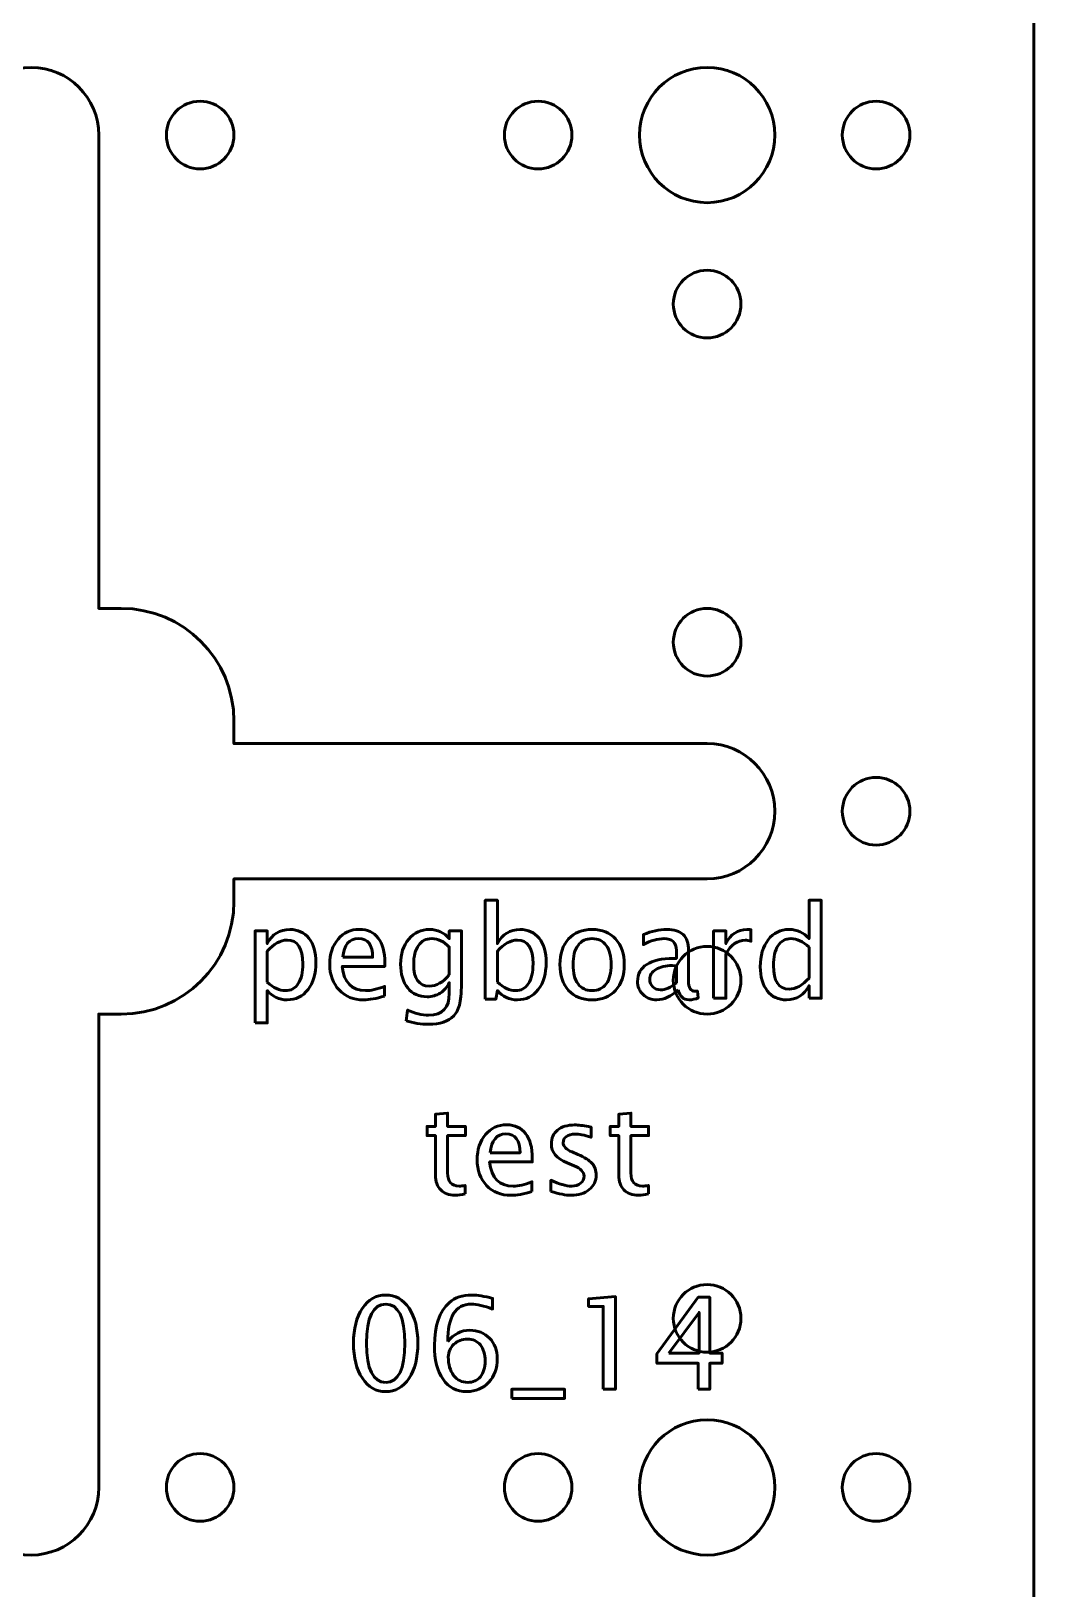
# Model space of a CAD drawing. Header units: centimetres. Extents: x -142 to 94, y -75 to 149.
# Drawn here: x -36 to -31.55, y 53.55 to 60.46 of the extents above; entities that cross this region are included whole.
import ezdxf

# ---------------------------------------------------------------- set-up
doc = ezdxf.new("R2010")
doc.units = ezdxf.units.CM
doc.header["$MEASUREMENT"] = 0
doc.layers.add('Layer 1', color=7, linetype='Continuous')

msp = doc.modelspace()

# ---------------------------------------------------------------- linework, layer by layer
at = {"layer": 'Layer 1', "lineweight": 53}
for centre, major_axis in [((-32.99999, 59.99999), (0, 0.30001)), ((-35.25, 60), (0, 0.15)), ((-33.75, 60), (0, 0.15)), ((-32.25, 60), (0, 0.15)), ((-33, 59.25), (0, 0.15)), ((-33, 57.75), (0, 0.15)), ((-32.25, 57), (0, 0.15)), ((-33, 56.25), (0, 0.15)), ((-33, 54.75), (0, 0.15)), ((-32.99999, 53.99999), (0, 0.30001)), ((-35.25, 54), (0, 0.15)), ((-33.75, 54), (0, 0.15)), ((-32.25, 54), (0, 0.15))]:
    msp.add_ellipse(centre, major_axis=major_axis, ratio=1, dxfattribs=at)
for points, knots in [([(-40.45, 47.05), (-40.45, 47.05), (-40.45, 66.95), (-40.45, 66.95), (-40.45, 66.95), (-40.45, 67.22614), (-40.22614, 67.45), (-39.95, 67.45), (-39.95, 67.45), (-39.95, 67.45), (-32.05, 67.45), (-32.05, 67.45), (-32.05, 67.45), (-31.77386, 67.45), (-31.55, 67.22614), (-31.55, 66.95), (-31.55, 66.95), (-31.55, 66.95), (-31.55, 47.05), (-31.55, 47.05), (-31.55, 47.05), (-31.55, 46.77386), (-31.77386, 46.55), (-32.05, 46.55), (-32.05, 46.55), (-32.05, 46.55), (-39.95, 46.55), (-39.95, 46.55), (-39.95, 46.55), (-40.22614, 46.55), (-40.45, 46.77386), (-40.45, 47.05)], [0, 0, 0, 0, 0.1111111, 0.1111111, 0.1111111, 0.1111111, 0.2222222, 0.2222222, 0.2222222, 0.2222222, 0.3333333, 0.3333333, 0.3333333, 0.3333333, 0.4444444, 0.4444444, 0.4444444, 0.4444444, 0.5555556, 0.5555556, 0.5555556, 0.5555556, 0.6666667, 0.6666667, 0.6666667, 0.6666667, 0.7777778, 0.7777778, 0.7777778, 0.7777778, 1, 1, 1, 1]), ([(-36.9, 56.6), (-36.9, 56.6), (-36.9, 56.7), (-36.9, 56.7), (-36.9, 56.7), (-36.9, 56.7), (-39, 56.7), (-39, 56.7), (-39, 56.7), (-39.16569, 56.7), (-39.3, 56.83431), (-39.3, 57), (-39.3, 57), (-39.3, 57.16569), (-39.16569, 57.3), (-39, 57.3), (-39, 57.3), (-39, 57.3), (-36.9, 57.3), (-36.9, 57.3), (-36.9, 57.3), (-36.9, 57.3), (-36.9, 57.4), (-36.9, 57.4), (-36.9, 57.4), (-36.9, 57.67614), (-36.67614, 57.9), (-36.4, 57.9), (-36.4, 57.9), (-36.4, 57.9), (-36.3, 57.9), (-36.3, 57.9), (-36.3, 57.9), (-36.3, 57.9), (-36.3, 60), (-36.3, 60), (-36.3, 60), (-36.3, 60.16569), (-36.16569, 60.3), (-36, 60.3), (-36, 60.3), (-35.83431, 60.3), (-35.7, 60.16569), (-35.7, 60), (-35.7, 60), (-35.7, 60), (-35.7, 57.9), (-35.7, 57.9), (-35.7, 57.9), (-35.7, 57.9), (-35.6, 57.9), (-35.6, 57.9), (-35.6, 57.9), (-35.32386, 57.9), (-35.1, 57.67614), (-35.1, 57.4), (-35.1, 57.4), (-35.1, 57.4), (-35.1, 57.3), (-35.1, 57.3), (-35.1, 57.3), (-35.1, 57.3), (-33, 57.3), (-33, 57.3), (-33, 57.3), (-32.83431, 57.3), (-32.7, 57.16569), (-32.7, 57), (-32.7, 57), (-32.7, 56.83431), (-32.83431, 56.7), (-33, 56.7), (-33, 56.7), (-33, 56.7), (-35.1, 56.7), (-35.1, 56.7), (-35.1, 56.7), (-35.1, 56.7), (-35.1, 56.6), (-35.1, 56.6), (-35.1, 56.6), (-35.1, 56.32386), (-35.32386, 56.1), (-35.6, 56.1), (-35.6, 56.1), (-35.6, 56.1), (-35.7, 56.1), (-35.7, 56.1), (-35.7, 56.1), (-35.7, 56.1), (-35.7, 54), (-35.7, 54), (-35.7, 54), (-35.7, 53.83431), (-35.83431, 53.7), (-36, 53.7), (-36, 53.7), (-36.16569, 53.7), (-36.3, 53.83431), (-36.3, 54), (-36.3, 54), (-36.3, 54), (-36.3, 56.1), (-36.3, 56.1), (-36.3, 56.1), (-36.3, 56.1), (-36.4, 56.1), (-36.4, 56.1), (-36.4, 56.1), (-36.67614, 56.1), (-36.9, 56.32386), (-36.9, 56.6)], [0, 0, 0, 0, 0.0344828, 0.0344828, 0.0344828, 0.0344828, 0.0689655, 0.0689655, 0.0689655, 0.0689655, 0.1034483, 0.1034483, 0.1034483, 0.1034483, 0.137931, 0.137931, 0.137931, 0.137931, 0.1724138, 0.1724138, 0.1724138, 0.1724138, 0.2068966, 0.2068966, 0.2068966, 0.2068966, 0.2413793, 0.2413793, 0.2413793, 0.2413793, 0.2758621, 0.2758621, 0.2758621, 0.2758621, 0.3103448, 0.3103448, 0.3103448, 0.3103448, 0.3448276, 0.3448276, 0.3448276, 0.3448276, 0.3793103, 0.3793103, 0.3793103, 0.3793103, 0.4137931, 0.4137931, 0.4137931, 0.4137931, 0.4482759, 0.4482759, 0.4482759, 0.4482759, 0.4827586, 0.4827586, 0.4827586, 0.4827586, 0.5172414, 0.5172414, 0.5172414, 0.5172414, 0.5517241, 0.5517241, 0.5517241, 0.5517241, 0.5862069, 0.5862069, 0.5862069, 0.5862069, 0.6206897, 0.6206897, 0.6206897, 0.6206897, 0.6551724, 0.6551724, 0.6551724, 0.6551724, 0.6896552, 0.6896552, 0.6896552, 0.6896552, 0.7241379, 0.7241379, 0.7241379, 0.7241379, 0.7586207, 0.7586207, 0.7586207, 0.7586207, 0.7931034, 0.7931034, 0.7931034, 0.7931034, 0.8275862, 0.8275862, 0.8275862, 0.8275862, 0.862069, 0.862069, 0.862069, 0.862069, 0.8965517, 0.8965517, 0.8965517, 0.8965517, 0.9310345, 0.9310345, 0.9310345, 0.9310345, 1, 1, 1, 1])]:
    msp.add_open_spline(points, degree=3, knots=knots, dxfattribs=at)
at = {"layer": 'Layer 1', "color": 5, "lineweight": 53}
for points, knots in [([(-33.9848, 56.16669), (-33.9848, 56.16669), (-33.9848, 56.60526), (-33.9848, 56.60526), (-33.9848, 56.60526), (-33.9848, 56.60526), (-33.93062, 56.60526), (-33.93062, 56.60526), (-33.93062, 56.60526), (-33.93062, 56.60526), (-33.93062, 56.4127), (-33.93062, 56.4127), (-33.93062, 56.4127), (-33.90842, 56.45456), (-33.87502, 56.47544), (-33.83052, 56.47544), (-33.83052, 56.47544), (-33.79449, 56.47544), (-33.76618, 56.46237), (-33.74548, 56.43612), (-33.74548, 56.43612), (-33.72479, 56.40987), (-33.71444, 56.37403), (-33.71444, 56.32859), (-33.71444, 56.32859), (-33.71444, 56.27911), (-33.7262, 56.23913), (-33.74962, 56.20884), (-33.74962, 56.20884), (-33.77304, 56.17845), (-33.8039, 56.16331), (-33.84209, 56.16331), (-33.84209, 56.16331), (-33.87756, 56.16331), (-33.9071, 56.17685), (-33.93062, 56.20404), (-33.93062, 56.20404), (-33.93062, 56.20404), (-33.9372, 56.16669), (-33.9372, 56.16669), (-33.9372, 56.16669), (-33.9372, 56.16669), (-33.9848, 56.16669), (-33.9848, 56.16669)], [0, 0, 0, 0, 0.0833333, 0.0833333, 0.0833333, 0.0833333, 0.1666667, 0.1666667, 0.1666667, 0.1666667, 0.25, 0.25, 0.25, 0.25, 0.3333333, 0.3333333, 0.3333333, 0.3333333, 0.4166667, 0.4166667, 0.4166667, 0.4166667, 0.5, 0.5, 0.5, 0.5, 0.5833333, 0.5833333, 0.5833333, 0.5833333, 0.6666667, 0.6666667, 0.6666667, 0.6666667, 0.75, 0.75, 0.75, 0.75, 0.8333333, 0.8333333, 0.8333333, 0.8333333, 1, 1, 1, 1]), ([(-32.54775, 56.17008), (-32.54775, 56.17008), (-32.54775, 56.22624), (-32.54775, 56.22624), (-32.54775, 56.22624), (-32.56986, 56.18429), (-32.60316, 56.16331), (-32.64766, 56.16331), (-32.64766, 56.16331), (-32.68378, 56.16331), (-32.71219, 56.17638), (-32.73289, 56.20263), (-32.73289, 56.20263), (-32.75358, 56.22888), (-32.76393, 56.26472), (-32.76393, 56.31016), (-32.76393, 56.31016), (-32.76393, 56.35983), (-32.75217, 56.39981), (-32.72875, 56.4301), (-32.72875, 56.4301), (-32.70523, 56.4603), (-32.67437, 56.47544), (-32.63608, 56.47544), (-32.63608, 56.47544), (-32.60062, 56.47544), (-32.57108, 56.4619), (-32.54775, 56.43471), (-32.54775, 56.43471), (-32.54775, 56.43471), (-32.54775, 56.60526), (-32.54775, 56.60526), (-32.54775, 56.60526), (-32.54775, 56.60526), (-32.49356, 56.60526), (-32.49356, 56.60526), (-32.49356, 56.60526), (-32.49356, 56.60526), (-32.49356, 56.17008), (-32.49356, 56.17008), (-32.49356, 56.17008), (-32.49356, 56.17008), (-32.54775, 56.17008), (-32.54775, 56.17008)], [0, 0, 0, 0, 0.0833333, 0.0833333, 0.0833333, 0.0833333, 0.1666667, 0.1666667, 0.1666667, 0.1666667, 0.25, 0.25, 0.25, 0.25, 0.3333333, 0.3333333, 0.3333333, 0.3333333, 0.4166667, 0.4166667, 0.4166667, 0.4166667, 0.5, 0.5, 0.5, 0.5, 0.5833333, 0.5833333, 0.5833333, 0.5833333, 0.6666667, 0.6666667, 0.6666667, 0.6666667, 0.75, 0.75, 0.75, 0.75, 0.8333333, 0.8333333, 0.8333333, 0.8333333, 1, 1, 1, 1]), ([(-35.00644, 56.06114), (-35.00644, 56.06114), (-35.00644, 56.46923), (-35.00644, 56.46923), (-35.00644, 56.46923), (-35.00644, 56.46923), (-34.95226, 56.46923), (-34.95226, 56.46923), (-34.95226, 56.46923), (-34.95226, 56.46923), (-34.95226, 56.4127), (-34.95226, 56.4127), (-34.95226, 56.4127), (-34.93006, 56.45456), (-34.89666, 56.47544), (-34.85216, 56.47544), (-34.85216, 56.47544), (-34.81613, 56.47544), (-34.78782, 56.46237), (-34.76712, 56.43612), (-34.76712, 56.43612), (-34.74643, 56.40987), (-34.73608, 56.37403), (-34.73608, 56.32859), (-34.73608, 56.32859), (-34.73608, 56.27911), (-34.74784, 56.23913), (-34.77126, 56.20884), (-34.77126, 56.20884), (-34.79468, 56.17845), (-34.82554, 56.16331), (-34.86373, 56.16331), (-34.86373, 56.16331), (-34.8992, 56.16331), (-34.92874, 56.17685), (-34.95226, 56.20404), (-34.95226, 56.20404), (-34.95226, 56.20404), (-34.95226, 56.06114), (-34.95226, 56.06114), (-34.95226, 56.06114), (-34.95226, 56.06114), (-35.00644, 56.06114), (-35.00644, 56.06114)], [0, 0, 0, 0, 0.0833333, 0.0833333, 0.0833333, 0.0833333, 0.1666667, 0.1666667, 0.1666667, 0.1666667, 0.25, 0.25, 0.25, 0.25, 0.3333333, 0.3333333, 0.3333333, 0.3333333, 0.4166667, 0.4166667, 0.4166667, 0.4166667, 0.5, 0.5, 0.5, 0.5, 0.5833333, 0.5833333, 0.5833333, 0.5833333, 0.6666667, 0.6666667, 0.6666667, 0.6666667, 0.75, 0.75, 0.75, 0.75, 0.8333333, 0.8333333, 0.8333333, 0.8333333, 1, 1, 1, 1]), ([(-34.43166, 56.17968), (-34.46806, 56.16876), (-34.4992, 56.16331), (-34.52517, 56.16331), (-34.52517, 56.16331), (-34.56947, 56.16331), (-34.6055, 56.17798), (-34.63326, 56.20724), (-34.63326, 56.20724), (-34.66101, 56.2365), (-34.67493, 56.27441), (-34.67493, 56.32107), (-34.67493, 56.32107), (-34.67493, 56.36632), (-34.6627, 56.40348), (-34.63815, 56.43254), (-34.63815, 56.43254), (-34.61359, 56.46152), (-34.58217, 56.47601), (-34.54389, 56.47601), (-34.54389, 56.47601), (-34.50767, 56.47601), (-34.47963, 56.46312), (-34.45988, 56.43734), (-34.45988, 56.43734), (-34.44012, 56.41157), (-34.43025, 56.37507), (-34.43025, 56.32775), (-34.43025, 56.32775), (-34.43025, 56.32775), (-34.43053, 56.31119), (-34.43053, 56.31119), (-34.43053, 56.31119), (-34.43053, 56.31119), (-34.61962, 56.31119), (-34.61962, 56.31119), (-34.61962, 56.31119), (-34.61171, 56.23969), (-34.57681, 56.20395), (-34.51501, 56.20395), (-34.51501, 56.20395), (-34.49233, 56.20395), (-34.46458, 56.21034), (-34.43166, 56.22314), (-34.43166, 56.22314), (-34.43166, 56.22314), (-34.43166, 56.17968), (-34.43166, 56.17968)], [0, 0, 0, 0, 0.0769231, 0.0769231, 0.0769231, 0.0769231, 0.1538462, 0.1538462, 0.1538462, 0.1538462, 0.2307692, 0.2307692, 0.2307692, 0.2307692, 0.3076923, 0.3076923, 0.3076923, 0.3076923, 0.3846154, 0.3846154, 0.3846154, 0.3846154, 0.4615385, 0.4615385, 0.4615385, 0.4615385, 0.5384615, 0.5384615, 0.5384615, 0.5384615, 0.6153846, 0.6153846, 0.6153846, 0.6153846, 0.6923077, 0.6923077, 0.6923077, 0.6923077, 0.7692308, 0.7692308, 0.7692308, 0.7692308, 0.8461538, 0.8461538, 0.8461538, 0.8461538, 1, 1, 1, 1]), ([(-34.3356, 56.07074), (-34.3356, 56.07074), (-34.32921, 56.11759), (-34.32921, 56.11759), (-34.32921, 56.11759), (-34.29779, 56.10291), (-34.26665, 56.09557), (-34.23589, 56.09557), (-34.23589, 56.09557), (-34.17483, 56.09557), (-34.14426, 56.12794), (-34.14426, 56.19256), (-34.14426, 56.19256), (-34.14426, 56.19256), (-34.14426, 56.2396), (-34.14426, 56.2396), (-34.14426, 56.2396), (-34.15367, 56.21975), (-34.16703, 56.20442), (-34.18443, 56.19341), (-34.18443, 56.19341), (-34.20183, 56.1824), (-34.22121, 56.17685), (-34.24257, 56.17685), (-34.24257, 56.17685), (-34.27878, 56.17685), (-34.30748, 56.18984), (-34.32864, 56.2158), (-34.32864, 56.2158), (-34.34981, 56.24176), (-34.36044, 56.27695), (-34.36044, 56.32135), (-34.36044, 56.32135), (-34.36044, 56.36679), (-34.3484, 56.40385), (-34.32432, 56.43254), (-34.32432, 56.43254), (-34.30014, 56.46114), (-34.269, 56.47544), (-34.23071, 56.47544), (-34.23071, 56.47544), (-34.19722, 56.47544), (-34.16834, 56.4619), (-34.14426, 56.43471), (-34.14426, 56.43471), (-34.14426, 56.43471), (-34.14426, 56.46923), (-34.14426, 56.46923), (-34.14426, 56.46923), (-34.14426, 56.46923), (-34.09007, 56.46923), (-34.09007, 56.46923), (-34.09007, 56.46923), (-34.09007, 56.46923), (-34.09007, 56.25174), (-34.09007, 56.25174), (-34.09007, 56.25174), (-34.09007, 56.20498), (-34.09252, 56.17036), (-34.09741, 56.14788), (-34.09741, 56.14788), (-34.10221, 56.1254), (-34.11143, 56.10696), (-34.12479, 56.09266), (-34.12479, 56.09266), (-34.14849, 56.06754), (-34.18556, 56.05493), (-34.23589, 56.05493), (-34.23589, 56.05493), (-34.27041, 56.05493), (-34.30362, 56.0602), (-34.3356, 56.07074)], [0, 0, 0, 0, 0.0526316, 0.0526316, 0.0526316, 0.0526316, 0.1052632, 0.1052632, 0.1052632, 0.1052632, 0.1578947, 0.1578947, 0.1578947, 0.1578947, 0.2105263, 0.2105263, 0.2105263, 0.2105263, 0.2631579, 0.2631579, 0.2631579, 0.2631579, 0.3157895, 0.3157895, 0.3157895, 0.3157895, 0.3684211, 0.3684211, 0.3684211, 0.3684211, 0.4210526, 0.4210526, 0.4210526, 0.4210526, 0.4736842, 0.4736842, 0.4736842, 0.4736842, 0.5263158, 0.5263158, 0.5263158, 0.5263158, 0.5789474, 0.5789474, 0.5789474, 0.5789474, 0.6315789, 0.6315789, 0.6315789, 0.6315789, 0.6842105, 0.6842105, 0.6842105, 0.6842105, 0.7368421, 0.7368421, 0.7368421, 0.7368421, 0.7894737, 0.7894737, 0.7894737, 0.7894737, 0.8421053, 0.8421053, 0.8421053, 0.8421053, 0.8947368, 0.8947368, 0.8947368, 0.8947368, 1, 1, 1, 1]), ([(-33.51049, 56.16331), (-33.55442, 56.16331), (-33.58923, 56.17732), (-33.61481, 56.20536), (-33.61481, 56.20536), (-33.6405, 56.23339), (-33.65329, 56.27149), (-33.65329, 56.31956), (-33.65329, 56.31956), (-33.65329, 56.36754), (-33.6405, 56.40555), (-33.61481, 56.43349), (-33.61481, 56.43349), (-33.58923, 56.46143), (-33.55442, 56.47544), (-33.51049, 56.47544), (-33.51049, 56.47544), (-33.46655, 56.47544), (-33.43175, 56.46143), (-33.40616, 56.43349), (-33.40616, 56.43349), (-33.38048, 56.40555), (-33.36768, 56.36754), (-33.36768, 56.31956), (-33.36768, 56.31956), (-33.36768, 56.27149), (-33.38048, 56.23339), (-33.40616, 56.20536), (-33.40616, 56.20536), (-33.43175, 56.17732), (-33.46655, 56.16331), (-33.51049, 56.16331)], [0, 0, 0, 0, 0.1111111, 0.1111111, 0.1111111, 0.1111111, 0.2222222, 0.2222222, 0.2222222, 0.2222222, 0.3333333, 0.3333333, 0.3333333, 0.3333333, 0.4444444, 0.4444444, 0.4444444, 0.4444444, 0.5555556, 0.5555556, 0.5555556, 0.5555556, 0.6666667, 0.6666667, 0.6666667, 0.6666667, 0.7777778, 0.7777778, 0.7777778, 0.7777778, 1, 1, 1, 1]), ([(-33.12865, 56.20818), (-33.1612, 56.17826), (-33.19252, 56.16331), (-33.22263, 56.16331), (-33.22263, 56.16331), (-33.24737, 56.16331), (-33.26797, 56.17102), (-33.28424, 56.18654), (-33.28424, 56.18654), (-33.30061, 56.20206), (-33.3088, 56.22163), (-33.3088, 56.24524), (-33.3088, 56.24524), (-33.3088, 56.27789), (-33.29506, 56.30301), (-33.26759, 56.3205), (-33.26759, 56.3205), (-33.24012, 56.338), (-33.20071, 56.34675), (-33.14934, 56.34675), (-33.14934, 56.34675), (-33.14934, 56.34675), (-33.13664, 56.34675), (-33.13664, 56.34675), (-33.13664, 56.34675), (-33.13664, 56.34675), (-33.13664, 56.38278), (-33.13664, 56.38278), (-33.13664, 56.38278), (-33.13664, 56.41749), (-33.15471, 56.4348), (-33.19092, 56.4348), (-33.19092, 56.4348), (-33.21896, 56.4348), (-33.24963, 56.42596), (-33.28283, 56.40827), (-33.28283, 56.40827), (-33.28283, 56.40827), (-33.28283, 56.45286), (-33.28283, 56.45286), (-33.28283, 56.45286), (-33.24633, 56.46792), (-33.2119, 56.47544), (-33.17964, 56.47544), (-33.17964, 56.47544), (-33.14643, 56.47544), (-33.12187, 56.46792), (-33.10616, 56.45277), (-33.10616, 56.45277), (-33.09036, 56.43762), (-33.08246, 56.41429), (-33.08246, 56.38278), (-33.08246, 56.38278), (-33.08246, 56.38278), (-33.08246, 56.2476), (-33.08246, 56.2476), (-33.08246, 56.2476), (-33.08246, 56.21665), (-33.07296, 56.20112), (-33.05386, 56.20112), (-33.05386, 56.20112), (-33.05151, 56.20112), (-33.04803, 56.2015), (-33.04342, 56.20225), (-33.04342, 56.20225), (-33.04342, 56.20225), (-33.03956, 56.17215), (-33.03956, 56.17215), (-33.03956, 56.17215), (-33.05188, 56.16622), (-33.06543, 56.16331), (-33.08029, 56.16331), (-33.08029, 56.16331), (-33.1056, 56.16331), (-33.12169, 56.17826), (-33.12865, 56.20818)], [0, 0, 0, 0, 0.05, 0.05, 0.05, 0.05, 0.1, 0.1, 0.1, 0.1, 0.15, 0.15, 0.15, 0.15, 0.2, 0.2, 0.2, 0.2, 0.25, 0.25, 0.25, 0.25, 0.3, 0.3, 0.3, 0.3, 0.35, 0.35, 0.35, 0.35, 0.4, 0.4, 0.4, 0.4, 0.45, 0.45, 0.45, 0.45, 0.5, 0.5, 0.5, 0.5, 0.55, 0.55, 0.55, 0.55, 0.6, 0.6, 0.6, 0.6, 0.65, 0.65, 0.65, 0.65, 0.7, 0.7, 0.7, 0.7, 0.75, 0.75, 0.75, 0.75, 0.8, 0.8, 0.8, 0.8, 0.85, 0.85, 0.85, 0.85, 0.9, 0.9, 0.9, 0.9, 1, 1, 1, 1]), ([(-32.97117, 56.17008), (-32.97117, 56.17008), (-32.97117, 56.46923), (-32.97117, 56.46923), (-32.97117, 56.46923), (-32.97117, 56.46923), (-32.91699, 56.46923), (-32.91699, 56.46923), (-32.91699, 56.46923), (-32.91699, 56.46923), (-32.91699, 56.4127), (-32.91699, 56.4127), (-32.91699, 56.4127), (-32.89544, 56.45456), (-32.86421, 56.47544), (-32.8232, 56.47544), (-32.8232, 56.47544), (-32.81765, 56.47544), (-32.81181, 56.47497), (-32.80579, 56.47403), (-32.80579, 56.47403), (-32.80579, 56.47403), (-32.80579, 56.42333), (-32.80579, 56.42333), (-32.80579, 56.42333), (-32.8152, 56.42643), (-32.82348, 56.42803), (-32.83063, 56.42803), (-32.83063, 56.42803), (-32.86506, 56.42803), (-32.89385, 56.40771), (-32.91699, 56.36698), (-32.91699, 56.36698), (-32.91699, 56.36698), (-32.91699, 56.17008), (-32.91699, 56.17008), (-32.91699, 56.17008), (-32.91699, 56.17008), (-32.97117, 56.17008), (-32.97117, 56.17008)], [0, 0, 0, 0, 0.0909091, 0.0909091, 0.0909091, 0.0909091, 0.1818182, 0.1818182, 0.1818182, 0.1818182, 0.2727273, 0.2727273, 0.2727273, 0.2727273, 0.3636364, 0.3636364, 0.3636364, 0.3636364, 0.4545455, 0.4545455, 0.4545455, 0.4545455, 0.5454545, 0.5454545, 0.5454545, 0.5454545, 0.6363636, 0.6363636, 0.6363636, 0.6363636, 0.7272727, 0.7272727, 0.7272727, 0.7272727, 0.8181818, 0.8181818, 0.8181818, 0.8181818, 1, 1, 1, 1]), ([(-34.95226, 56.24139), (-34.92432, 56.21646), (-34.89769, 56.20395), (-34.87239, 56.20395), (-34.87239, 56.20395), (-34.84746, 56.20395), (-34.82817, 56.21439), (-34.81463, 56.23518), (-34.81463, 56.23518), (-34.80099, 56.25597), (-34.79421, 56.28523), (-34.79421, 56.32304), (-34.79421, 56.32304), (-34.79421, 56.39303), (-34.81736, 56.42803), (-34.86364, 56.42803), (-34.86364, 56.42803), (-34.89393, 56.42803), (-34.92347, 56.41166), (-34.95226, 56.37883), (-34.95226, 56.37883), (-34.95226, 56.37883), (-34.95226, 56.24139), (-34.95226, 56.24139)], [0, 0, 0, 0, 0.1428571, 0.1428571, 0.1428571, 0.1428571, 0.2857143, 0.2857143, 0.2857143, 0.2857143, 0.4285714, 0.4285714, 0.4285714, 0.4285714, 0.5714286, 0.5714286, 0.5714286, 0.5714286, 0.7142857, 0.7142857, 0.7142857, 0.7142857, 1, 1, 1, 1]), ([(-34.61679, 56.35183), (-34.61679, 56.35183), (-34.48471, 56.35183), (-34.48471, 56.35183), (-34.48471, 56.35183), (-34.48471, 56.40752), (-34.5055, 56.43537), (-34.54699, 56.43537), (-34.54699, 56.43537), (-34.58876, 56.43537), (-34.612, 56.40752), (-34.61679, 56.35183)], [0, 0, 0, 0, 0.25, 0.25, 0.25, 0.25, 0.5, 0.5, 0.5, 0.5, 1, 1, 1, 1]), ([(-34.14426, 56.27356), (-34.14426, 56.27356), (-34.14426, 56.39764), (-34.14426, 56.39764), (-34.14426, 56.39764), (-34.16815, 56.42238), (-34.19421, 56.4348), (-34.22234, 56.4348), (-34.22234, 56.4348), (-34.24736, 56.4348), (-34.26693, 56.42483), (-34.28104, 56.40479), (-34.28104, 56.40479), (-34.29525, 56.38485), (-34.3023, 56.3571), (-34.3023, 56.32173), (-34.3023, 56.32173), (-34.3023, 56.25672), (-34.27925, 56.22427), (-34.23306, 56.22427), (-34.23306, 56.22427), (-34.20164, 56.22427), (-34.17201, 56.24073), (-34.14426, 56.27356)], [0, 0, 0, 0, 0.1428571, 0.1428571, 0.1428571, 0.1428571, 0.2857143, 0.2857143, 0.2857143, 0.2857143, 0.4285714, 0.4285714, 0.4285714, 0.4285714, 0.5714286, 0.5714286, 0.5714286, 0.5714286, 0.7142857, 0.7142857, 0.7142857, 0.7142857, 1, 1, 1, 1]), ([(-33.93062, 56.24139), (-33.90268, 56.21646), (-33.87605, 56.20395), (-33.85075, 56.20395), (-33.85075, 56.20395), (-33.82582, 56.20395), (-33.80653, 56.21439), (-33.79299, 56.23518), (-33.79299, 56.23518), (-33.77935, 56.25597), (-33.77257, 56.28523), (-33.77257, 56.32304), (-33.77257, 56.32304), (-33.77257, 56.39303), (-33.79572, 56.42803), (-33.842, 56.42803), (-33.842, 56.42803), (-33.87229, 56.42803), (-33.90183, 56.41166), (-33.93062, 56.37883), (-33.93062, 56.37883), (-33.93062, 56.37883), (-33.93062, 56.24139), (-33.93062, 56.24139)], [0, 0, 0, 0, 0.1428571, 0.1428571, 0.1428571, 0.1428571, 0.2857143, 0.2857143, 0.2857143, 0.2857143, 0.4285714, 0.4285714, 0.4285714, 0.4285714, 0.5714286, 0.5714286, 0.5714286, 0.5714286, 0.7142857, 0.7142857, 0.7142857, 0.7142857, 1, 1, 1, 1]), ([(-33.51058, 56.20395), (-33.48377, 56.20395), (-33.46289, 56.21401), (-33.44802, 56.23424), (-33.44802, 56.23424), (-33.43325, 56.25437), (-33.42582, 56.28287), (-33.42582, 56.31956), (-33.42582, 56.31956), (-33.42582, 56.35616), (-33.43325, 56.38457), (-33.44802, 56.4047), (-33.44802, 56.4047), (-33.46289, 56.42474), (-33.48377, 56.4348), (-33.51058, 56.4348), (-33.51058, 56.4348), (-33.53749, 56.4348), (-33.55837, 56.42474), (-33.57305, 56.4047), (-33.57305, 56.4047), (-33.58782, 56.38457), (-33.59515, 56.35616), (-33.59515, 56.31956), (-33.59515, 56.31956), (-33.59515, 56.28287), (-33.58782, 56.25437), (-33.57305, 56.23424), (-33.57305, 56.23424), (-33.55837, 56.21401), (-33.53749, 56.20395), (-33.51058, 56.20395)], [0, 0, 0, 0, 0.1111111, 0.1111111, 0.1111111, 0.1111111, 0.2222222, 0.2222222, 0.2222222, 0.2222222, 0.3333333, 0.3333333, 0.3333333, 0.3333333, 0.4444444, 0.4444444, 0.4444444, 0.4444444, 0.5555556, 0.5555556, 0.5555556, 0.5555556, 0.6666667, 0.6666667, 0.6666667, 0.6666667, 0.7777778, 0.7777778, 0.7777778, 0.7777778, 1, 1, 1, 1]), ([(-32.54775, 56.39764), (-32.57588, 56.42238), (-32.6025, 56.4348), (-32.62771, 56.4348), (-32.62771, 56.4348), (-32.65255, 56.4348), (-32.67174, 56.42445), (-32.68538, 56.40366), (-32.68538, 56.40366), (-32.69902, 56.38297), (-32.70579, 56.35362), (-32.70579, 56.31561), (-32.70579, 56.31561), (-32.70579, 56.24571), (-32.68265, 56.21072), (-32.63627, 56.21072), (-32.63627, 56.21072), (-32.60617, 56.21072), (-32.57663, 56.22718), (-32.54775, 56.26001), (-32.54775, 56.26001), (-32.54775, 56.26001), (-32.54775, 56.39764), (-32.54775, 56.39764)], [0, 0, 0, 0, 0.1428571, 0.1428571, 0.1428571, 0.1428571, 0.2857143, 0.2857143, 0.2857143, 0.2857143, 0.4285714, 0.4285714, 0.4285714, 0.4285714, 0.5714286, 0.5714286, 0.5714286, 0.5714286, 0.7142857, 0.7142857, 0.7142857, 0.7142857, 1, 1, 1, 1]), ([(-33.13664, 56.23772), (-33.13664, 56.23772), (-33.13664, 56.31458), (-33.13664, 56.31458), (-33.13664, 56.31458), (-33.13664, 56.31458), (-33.15405, 56.31514), (-33.15405, 56.31514), (-33.15405, 56.31514), (-33.18415, 56.31514), (-33.20842, 56.30959), (-33.22695, 56.29849), (-33.22695, 56.29849), (-33.24539, 56.2873), (-33.25461, 56.27253), (-33.25461, 56.25409), (-33.25461, 56.25409), (-33.25461, 56.2412), (-33.25, 56.23029), (-33.24088, 56.22135), (-33.24088, 56.22135), (-33.23166, 56.21241), (-33.22046, 56.2079), (-33.2072, 56.2079), (-33.2072, 56.2079), (-33.18462, 56.2079), (-33.1611, 56.21787), (-33.13664, 56.23772)], [0, 0, 0, 0, 0.125, 0.125, 0.125, 0.125, 0.25, 0.25, 0.25, 0.25, 0.375, 0.375, 0.375, 0.375, 0.5, 0.5, 0.5, 0.5, 0.625, 0.625, 0.625, 0.625, 0.75, 0.75, 0.75, 0.75, 1, 1, 1, 1]), ([(-34.07418, 55.30282), (-34.09093, 55.29821), (-34.10551, 55.29596), (-34.11783, 55.29596), (-34.11783, 55.29596), (-34.14549, 55.29596), (-34.16703, 55.30386), (-34.18246, 55.31966), (-34.18246, 55.31966), (-34.19798, 55.33547), (-34.2057, 55.35739), (-34.2057, 55.38551), (-34.2057, 55.38551), (-34.2057, 55.38551), (-34.2057, 55.56124), (-34.2057, 55.56124), (-34.2057, 55.56124), (-34.2057, 55.56124), (-34.24314, 55.56124), (-34.24314, 55.56124), (-34.24314, 55.56124), (-34.24314, 55.56124), (-34.24314, 55.60188), (-34.24314, 55.60188), (-34.24314, 55.60188), (-34.24314, 55.60188), (-34.2057, 55.60188), (-34.2057, 55.60188), (-34.2057, 55.60188), (-34.2057, 55.60188), (-34.2057, 55.65598), (-34.2057, 55.65598), (-34.2057, 55.65598), (-34.2057, 55.65598), (-34.15151, 55.66115), (-34.15151, 55.66115), (-34.15151, 55.66115), (-34.15151, 55.66115), (-34.15151, 55.60188), (-34.15151, 55.60188), (-34.15151, 55.60188), (-34.15151, 55.60188), (-34.07305, 55.60188), (-34.07305, 55.60188), (-34.07305, 55.60188), (-34.07305, 55.60188), (-34.07305, 55.56124), (-34.07305, 55.56124), (-34.07305, 55.56124), (-34.07305, 55.56124), (-34.15151, 55.56124), (-34.15151, 55.56124), (-34.15151, 55.56124), (-34.15151, 55.56124), (-34.15151, 55.3953), (-34.15151, 55.3953), (-34.15151, 55.3953), (-34.15151, 55.35616), (-34.13448, 55.3366), (-34.10052, 55.3366), (-34.10052, 55.3366), (-34.09328, 55.3366), (-34.08453, 55.33782), (-34.07418, 55.34017), (-34.07418, 55.34017), (-34.07418, 55.34017), (-34.07418, 55.30282), (-34.07418, 55.30282)], [0, 0, 0, 0, 0.0555556, 0.0555556, 0.0555556, 0.0555556, 0.1111111, 0.1111111, 0.1111111, 0.1111111, 0.1666667, 0.1666667, 0.1666667, 0.1666667, 0.2222222, 0.2222222, 0.2222222, 0.2222222, 0.2777778, 0.2777778, 0.2777778, 0.2777778, 0.3333333, 0.3333333, 0.3333333, 0.3333333, 0.3888889, 0.3888889, 0.3888889, 0.3888889, 0.4444444, 0.4444444, 0.4444444, 0.4444444, 0.5, 0.5, 0.5, 0.5, 0.5555556, 0.5555556, 0.5555556, 0.5555556, 0.6111111, 0.6111111, 0.6111111, 0.6111111, 0.6666667, 0.6666667, 0.6666667, 0.6666667, 0.7222222, 0.7222222, 0.7222222, 0.7222222, 0.7777778, 0.7777778, 0.7777778, 0.7777778, 0.8333333, 0.8333333, 0.8333333, 0.8333333, 0.8888889, 0.8888889, 0.8888889, 0.8888889, 1, 1, 1, 1]), ([(-33.26082, 55.30282), (-33.27757, 55.29821), (-33.29215, 55.29596), (-33.30447, 55.29596), (-33.30447, 55.29596), (-33.33213, 55.29596), (-33.35367, 55.30386), (-33.3691, 55.31966), (-33.3691, 55.31966), (-33.38462, 55.33547), (-33.39234, 55.35739), (-33.39234, 55.38551), (-33.39234, 55.38551), (-33.39234, 55.38551), (-33.39234, 55.56124), (-33.39234, 55.56124), (-33.39234, 55.56124), (-33.39234, 55.56124), (-33.42978, 55.56124), (-33.42978, 55.56124), (-33.42978, 55.56124), (-33.42978, 55.56124), (-33.42978, 55.60188), (-33.42978, 55.60188), (-33.42978, 55.60188), (-33.42978, 55.60188), (-33.39234, 55.60188), (-33.39234, 55.60188), (-33.39234, 55.60188), (-33.39234, 55.60188), (-33.39234, 55.65598), (-33.39234, 55.65598), (-33.39234, 55.65598), (-33.39234, 55.65598), (-33.33815, 55.66115), (-33.33815, 55.66115), (-33.33815, 55.66115), (-33.33815, 55.66115), (-33.33815, 55.60188), (-33.33815, 55.60188), (-33.33815, 55.60188), (-33.33815, 55.60188), (-33.25969, 55.60188), (-33.25969, 55.60188), (-33.25969, 55.60188), (-33.25969, 55.60188), (-33.25969, 55.56124), (-33.25969, 55.56124), (-33.25969, 55.56124), (-33.25969, 55.56124), (-33.33815, 55.56124), (-33.33815, 55.56124), (-33.33815, 55.56124), (-33.33815, 55.56124), (-33.33815, 55.3953), (-33.33815, 55.3953), (-33.33815, 55.3953), (-33.33815, 55.35616), (-33.32112, 55.3366), (-33.28716, 55.3366), (-33.28716, 55.3366), (-33.27992, 55.3366), (-33.27117, 55.33782), (-33.26082, 55.34017), (-33.26082, 55.34017), (-33.26082, 55.34017), (-33.26082, 55.30282), (-33.26082, 55.30282)], [0, 0, 0, 0, 0.0555556, 0.0555556, 0.0555556, 0.0555556, 0.1111111, 0.1111111, 0.1111111, 0.1111111, 0.1666667, 0.1666667, 0.1666667, 0.1666667, 0.2222222, 0.2222222, 0.2222222, 0.2222222, 0.2777778, 0.2777778, 0.2777778, 0.2777778, 0.3333333, 0.3333333, 0.3333333, 0.3333333, 0.3888889, 0.3888889, 0.3888889, 0.3888889, 0.4444444, 0.4444444, 0.4444444, 0.4444444, 0.5, 0.5, 0.5, 0.5, 0.5555556, 0.5555556, 0.5555556, 0.5555556, 0.6111111, 0.6111111, 0.6111111, 0.6111111, 0.6666667, 0.6666667, 0.6666667, 0.6666667, 0.7222222, 0.7222222, 0.7222222, 0.7222222, 0.7777778, 0.7777778, 0.7777778, 0.7777778, 0.8333333, 0.8333333, 0.8333333, 0.8333333, 0.8888889, 0.8888889, 0.8888889, 0.8888889, 1, 1, 1, 1]), ([(-33.77729, 55.31233), (-33.81369, 55.30141), (-33.84483, 55.29596), (-33.8708, 55.29596), (-33.8708, 55.29596), (-33.9151, 55.29596), (-33.95113, 55.31063), (-33.97889, 55.33989), (-33.97889, 55.33989), (-34.00664, 55.36915), (-34.02056, 55.40706), (-34.02056, 55.45372), (-34.02056, 55.45372), (-34.02056, 55.49897), (-34.00833, 55.53613), (-33.98378, 55.56519), (-33.98378, 55.56519), (-33.95922, 55.59417), (-33.9278, 55.60866), (-33.88952, 55.60866), (-33.88952, 55.60866), (-33.8533, 55.60866), (-33.82526, 55.59577), (-33.80551, 55.56999), (-33.80551, 55.56999), (-33.78575, 55.54422), (-33.77588, 55.50772), (-33.77588, 55.4604), (-33.77588, 55.4604), (-33.77588, 55.4604), (-33.77616, 55.44384), (-33.77616, 55.44384), (-33.77616, 55.44384), (-33.77616, 55.44384), (-33.96525, 55.44384), (-33.96525, 55.44384), (-33.96525, 55.44384), (-33.95734, 55.37234), (-33.92244, 55.3366), (-33.86064, 55.3366), (-33.86064, 55.3366), (-33.83796, 55.3366), (-33.81021, 55.34299), (-33.77729, 55.35579), (-33.77729, 55.35579), (-33.77729, 55.35579), (-33.77729, 55.31233), (-33.77729, 55.31233)], [0, 0, 0, 0, 0.0769231, 0.0769231, 0.0769231, 0.0769231, 0.1538462, 0.1538462, 0.1538462, 0.1538462, 0.2307692, 0.2307692, 0.2307692, 0.2307692, 0.3076923, 0.3076923, 0.3076923, 0.3076923, 0.3846154, 0.3846154, 0.3846154, 0.3846154, 0.4615385, 0.4615385, 0.4615385, 0.4615385, 0.5384615, 0.5384615, 0.5384615, 0.5384615, 0.6153846, 0.6153846, 0.6153846, 0.6153846, 0.6923077, 0.6923077, 0.6923077, 0.6923077, 0.7692308, 0.7692308, 0.7692308, 0.7692308, 0.8461538, 0.8461538, 0.8461538, 0.8461538, 1, 1, 1, 1]), ([(-33.96242, 55.48448), (-33.96242, 55.48448), (-33.83034, 55.48448), (-33.83034, 55.48448), (-33.83034, 55.48448), (-33.83034, 55.54017), (-33.85113, 55.56802), (-33.89262, 55.56802), (-33.89262, 55.56802), (-33.93439, 55.56802), (-33.95763, 55.54017), (-33.96242, 55.48448)], [0, 0, 0, 0, 0.25, 0.25, 0.25, 0.25, 0.5, 0.5, 0.5, 0.5, 1, 1, 1, 1]), ([(-33.69309, 55.31345), (-33.69309, 55.31345), (-33.69309, 55.36313), (-33.69309, 55.36313), (-33.69309, 55.36313), (-33.65762, 55.34544), (-33.62686, 55.3366), (-33.60061, 55.3366), (-33.60061, 55.3366), (-33.585, 55.3366), (-33.57202, 55.34083), (-33.56176, 55.3493), (-33.56176, 55.3493), (-33.55151, 55.35767), (-33.54633, 55.36821), (-33.54633, 55.3809), (-33.54633, 55.3809), (-33.54633, 55.39944), (-33.56073, 55.41477), (-33.58951, 55.42691), (-33.58951, 55.42691), (-33.58951, 55.42691), (-33.62122, 55.44036), (-33.62122, 55.44036), (-33.62122, 55.44036), (-33.66797, 55.45974), (-33.69139, 55.48777), (-33.69139, 55.52418), (-33.69139, 55.52418), (-33.69139, 55.55024), (-33.68218, 55.57074), (-33.66374, 55.5857), (-33.66374, 55.5857), (-33.6453, 55.60066), (-33.61999, 55.60809), (-33.58791, 55.60809), (-33.58791, 55.60809), (-33.57126, 55.60809), (-33.55057, 55.60583), (-33.52601, 55.60122), (-33.52601, 55.60122), (-33.52601, 55.60122), (-33.51473, 55.59906), (-33.51473, 55.59906), (-33.51473, 55.59906), (-33.51473, 55.59906), (-33.51473, 55.55391), (-33.51473, 55.55391), (-33.51473, 55.55391), (-33.54492, 55.56294), (-33.56901, 55.56745), (-33.58697, 55.56745), (-33.58697, 55.56745), (-33.60278, 55.56745), (-33.61529, 55.56397), (-33.62479, 55.5571), (-33.62479, 55.5571), (-33.6342, 55.55024), (-33.6389, 55.54102), (-33.6389, 55.52945), (-33.6389, 55.52945), (-33.6389, 55.51317), (-33.62573, 55.49934), (-33.5993, 55.48815), (-33.5993, 55.48815), (-33.5993, 55.48815), (-33.57324, 55.47714), (-33.57324, 55.47714), (-33.57324, 55.47714), (-33.5437, 55.46472), (-33.52282, 55.45155), (-33.51059, 55.43773), (-33.51059, 55.43773), (-33.49826, 55.4239), (-33.49215, 55.40659), (-33.49215, 55.38589), (-33.49215, 55.38589), (-33.49215, 55.35964), (-33.5025, 55.3381), (-33.52329, 55.32126), (-33.52329, 55.32126), (-33.54398, 55.30442), (-33.57051, 55.29596), (-33.60278, 55.29596), (-33.60278, 55.29596), (-33.62761, 55.29596), (-33.65762, 55.30179), (-33.69309, 55.31345)], [0, 0, 0, 0, 0.0434783, 0.0434783, 0.0434783, 0.0434783, 0.0869565, 0.0869565, 0.0869565, 0.0869565, 0.1304348, 0.1304348, 0.1304348, 0.1304348, 0.173913, 0.173913, 0.173913, 0.173913, 0.2173913, 0.2173913, 0.2173913, 0.2173913, 0.2608696, 0.2608696, 0.2608696, 0.2608696, 0.3043478, 0.3043478, 0.3043478, 0.3043478, 0.3478261, 0.3478261, 0.3478261, 0.3478261, 0.3913043, 0.3913043, 0.3913043, 0.3913043, 0.4347826, 0.4347826, 0.4347826, 0.4347826, 0.4782609, 0.4782609, 0.4782609, 0.4782609, 0.5217391, 0.5217391, 0.5217391, 0.5217391, 0.5652174, 0.5652174, 0.5652174, 0.5652174, 0.6086957, 0.6086957, 0.6086957, 0.6086957, 0.6521739, 0.6521739, 0.6521739, 0.6521739, 0.6956522, 0.6956522, 0.6956522, 0.6956522, 0.7391304, 0.7391304, 0.7391304, 0.7391304, 0.7826087, 0.7826087, 0.7826087, 0.7826087, 0.826087, 0.826087, 0.826087, 0.826087, 0.8695652, 0.8695652, 0.8695652, 0.8695652, 0.9130435, 0.9130435, 0.9130435, 0.9130435, 1, 1, 1, 1]), ([(-34.42648, 54.42522), (-34.46928, 54.42522), (-34.50381, 54.44488), (-34.52996, 54.48411), (-34.52996, 54.48411), (-34.5562, 54.52334), (-34.56928, 54.57508), (-34.56928, 54.63943), (-34.56928, 54.63943), (-34.56928, 54.70377), (-34.5562, 54.75551), (-34.52996, 54.79474), (-34.52996, 54.79474), (-34.50381, 54.83397), (-34.46928, 54.85363), (-34.42648, 54.85363), (-34.42648, 54.85363), (-34.38349, 54.85363), (-34.34896, 54.83406), (-34.32281, 54.79493), (-34.32281, 54.79493), (-34.29675, 54.75579), (-34.28367, 54.70396), (-34.28367, 54.63943), (-34.28367, 54.63943), (-34.28367, 54.57508), (-34.29675, 54.52334), (-34.32281, 54.48411), (-34.32281, 54.48411), (-34.34896, 54.44488), (-34.38349, 54.42522), (-34.42648, 54.42522)], [0, 0, 0, 0, 0.1111111, 0.1111111, 0.1111111, 0.1111111, 0.2222222, 0.2222222, 0.2222222, 0.2222222, 0.3333333, 0.3333333, 0.3333333, 0.3333333, 0.4444444, 0.4444444, 0.4444444, 0.4444444, 0.5555556, 0.5555556, 0.5555556, 0.5555556, 0.6666667, 0.6666667, 0.6666667, 0.6666667, 0.7777778, 0.7777778, 0.7777778, 0.7777778, 1, 1, 1, 1]), ([(-34.42657, 54.46586), (-34.37003, 54.46586), (-34.34181, 54.52371), (-34.34181, 54.63943), (-34.34181, 54.63943), (-34.34181, 54.75514), (-34.37003, 54.81299), (-34.42657, 54.81299), (-34.42657, 54.81299), (-34.48292, 54.81299), (-34.51114, 54.75514), (-34.51114, 54.63943), (-34.51114, 54.63943), (-34.51114, 54.52371), (-34.48292, 54.46586), (-34.42657, 54.46586)], [0, 0, 0, 0, 0.2, 0.2, 0.2, 0.2, 0.4, 0.4, 0.4, 0.4, 0.6, 0.6, 0.6, 0.6, 1, 1, 1, 1]), ([(-34.15085, 54.64686), (-34.12488, 54.68044), (-34.09224, 54.69728), (-34.05292, 54.69728), (-34.05292, 54.69728), (-34.01726, 54.69728), (-33.9881, 54.68552), (-33.96533, 54.66191), (-33.96533, 54.66191), (-33.94266, 54.6383), (-33.93128, 54.608), (-33.93128, 54.57103), (-33.93128, 54.57103), (-33.93128, 54.52861), (-33.94398, 54.49371), (-33.96947, 54.46633), (-33.96947, 54.46633), (-33.99497, 54.43895), (-34.02733, 54.42522), (-34.06674, 54.42522), (-34.06674, 54.42522), (-34.11152, 54.42522), (-34.14671, 54.44338), (-34.17201, 54.47959), (-34.17201, 54.47959), (-34.19741, 54.51591), (-34.21011, 54.56614), (-34.21011, 54.63021), (-34.21011, 54.63021), (-34.21011, 54.71657), (-34.18791, 54.77988), (-34.1436, 54.82033), (-34.1436, 54.82033), (-34.11952, 54.84253), (-34.08622, 54.85363), (-34.04379, 54.85363), (-34.04379, 54.85363), (-34.01914, 54.85363), (-33.98857, 54.84855), (-33.95216, 54.83839), (-33.95216, 54.83839), (-33.95216, 54.83839), (-33.95216, 54.79098), (-33.95216, 54.79098), (-33.95216, 54.79098), (-33.99064, 54.80565), (-34.02225, 54.81299), (-34.04708, 54.81299), (-34.04708, 54.81299), (-34.11623, 54.81299), (-34.15085, 54.75758), (-34.15085, 54.64686)], [0, 0, 0, 0, 0.0714286, 0.0714286, 0.0714286, 0.0714286, 0.1428571, 0.1428571, 0.1428571, 0.1428571, 0.2142857, 0.2142857, 0.2142857, 0.2142857, 0.2857143, 0.2857143, 0.2857143, 0.2857143, 0.3571429, 0.3571429, 0.3571429, 0.3571429, 0.4285714, 0.4285714, 0.4285714, 0.4285714, 0.5, 0.5, 0.5, 0.5, 0.5714286, 0.5714286, 0.5714286, 0.5714286, 0.6428571, 0.6428571, 0.6428571, 0.6428571, 0.7142857, 0.7142857, 0.7142857, 0.7142857, 0.7857143, 0.7857143, 0.7857143, 0.7857143, 0.8571429, 0.8571429, 0.8571429, 0.8571429, 1, 1, 1, 1]), ([(-33.46092, 54.43538), (-33.46092, 54.43538), (-33.46092, 54.80283), (-33.46092, 54.80283), (-33.46092, 54.80283), (-33.46092, 54.80283), (-33.52583, 54.80283), (-33.52583, 54.80283), (-33.52583, 54.80283), (-33.52583, 54.80283), (-33.52583, 54.8367), (-33.52583, 54.8367), (-33.52583, 54.8367), (-33.52583, 54.8367), (-33.40673, 54.84686), (-33.40673, 54.84686), (-33.40673, 54.84686), (-33.40673, 54.84686), (-33.40673, 54.43538), (-33.40673, 54.43538), (-33.40673, 54.43538), (-33.40673, 54.43538), (-33.46092, 54.43538), (-33.46092, 54.43538)], [0, 0, 0, 0, 0.1428571, 0.1428571, 0.1428571, 0.1428571, 0.2857143, 0.2857143, 0.2857143, 0.2857143, 0.4285714, 0.4285714, 0.4285714, 0.4285714, 0.5714286, 0.5714286, 0.5714286, 0.5714286, 0.7142857, 0.7142857, 0.7142857, 0.7142857, 1, 1, 1, 1]), ([(-33.0391, 54.43538), (-33.0391, 54.43538), (-33.0391, 54.55109), (-33.0391, 54.55109), (-33.0391, 54.55109), (-33.0391, 54.55109), (-33.2231, 54.55109), (-33.2231, 54.55109), (-33.2231, 54.55109), (-33.2231, 54.55109), (-33.2231, 54.59229), (-33.2231, 54.59229), (-33.2231, 54.59229), (-33.2231, 54.59229), (-33.0391, 54.84347), (-33.0391, 54.84347), (-33.0391, 54.84347), (-33.0391, 54.84347), (-32.9883, 54.84347), (-32.9883, 54.84347), (-32.9883, 54.84347), (-32.9883, 54.84347), (-32.9883, 54.59568), (-32.9883, 54.59568), (-32.9883, 54.59568), (-32.9883, 54.59568), (-32.93355, 54.59568), (-32.93355, 54.59568), (-32.93355, 54.59568), (-32.93355, 54.59568), (-32.93355, 54.55109), (-32.93355, 54.55109), (-32.93355, 54.55109), (-32.93355, 54.55109), (-32.9883, 54.55109), (-32.9883, 54.55109), (-32.9883, 54.55109), (-32.9883, 54.55109), (-32.9883, 54.43538), (-32.9883, 54.43538), (-32.9883, 54.43538), (-32.9883, 54.43538), (-33.0391, 54.43538), (-33.0391, 54.43538)], [0, 0, 0, 0, 0.0833333, 0.0833333, 0.0833333, 0.0833333, 0.1666667, 0.1666667, 0.1666667, 0.1666667, 0.25, 0.25, 0.25, 0.25, 0.3333333, 0.3333333, 0.3333333, 0.3333333, 0.4166667, 0.4166667, 0.4166667, 0.4166667, 0.5, 0.5, 0.5, 0.5, 0.5833333, 0.5833333, 0.5833333, 0.5833333, 0.6666667, 0.6666667, 0.6666667, 0.6666667, 0.75, 0.75, 0.75, 0.75, 0.8333333, 0.8333333, 0.8333333, 0.8333333, 1, 1, 1, 1]), ([(-33.16958, 54.59568), (-33.16958, 54.59568), (-33.03571, 54.59568), (-33.03571, 54.59568), (-33.03571, 54.59568), (-33.03571, 54.59568), (-33.03571, 54.77649), (-33.03571, 54.77649), (-33.03571, 54.77649), (-33.03571, 54.77649), (-33.16958, 54.59568), (-33.16958, 54.59568)], [0, 0, 0, 0, 0.25, 0.25, 0.25, 0.25, 0.5, 0.5, 0.5, 0.5, 1, 1, 1, 1]), ([(-33.98547, 54.56031), (-33.98547, 54.59051), (-33.99243, 54.6144), (-34.00644, 54.63199), (-34.00644, 54.63199), (-34.02046, 54.64958), (-34.03965, 54.65833), (-34.06402, 54.65833), (-34.06402, 54.65833), (-34.08725, 54.65833), (-34.1071, 54.65062), (-34.12366, 54.6351), (-34.12366, 54.6351), (-34.14031, 54.61967), (-34.14859, 54.60104), (-34.14859, 54.57931), (-34.14859, 54.57931), (-34.14859, 54.54507), (-34.14069, 54.5176), (-34.12498, 54.4969), (-34.12498, 54.4969), (-34.10917, 54.47621), (-34.08829, 54.46586), (-34.06232, 54.46586), (-34.06232, 54.46586), (-34.03871, 54.46586), (-34.01999, 54.47433), (-34.00616, 54.49126), (-34.00616, 54.49126), (-33.99233, 54.50819), (-33.98547, 54.53124), (-33.98547, 54.56031)], [0, 0, 0, 0, 0.1111111, 0.1111111, 0.1111111, 0.1111111, 0.2222222, 0.2222222, 0.2222222, 0.2222222, 0.3333333, 0.3333333, 0.3333333, 0.3333333, 0.4444444, 0.4444444, 0.4444444, 0.4444444, 0.5555556, 0.5555556, 0.5555556, 0.5555556, 0.6666667, 0.6666667, 0.6666667, 0.6666667, 0.7777778, 0.7777778, 0.7777778, 0.7777778, 1, 1, 1, 1]), ([(-33.86731, 54.39474), (-33.86731, 54.39474), (-33.86731, 54.43538), (-33.86731, 54.43538), (-33.86731, 54.43538), (-33.86731, 54.43538), (-33.63251, 54.43538), (-33.63251, 54.43538), (-33.63251, 54.43538), (-33.63251, 54.43538), (-33.63251, 54.39474), (-33.63251, 54.39474), (-33.63251, 54.39474), (-33.63251, 54.39474), (-33.86731, 54.39474), (-33.86731, 54.39474)], [0, 0, 0, 0, 0.2, 0.2, 0.2, 0.2, 0.4, 0.4, 0.4, 0.4, 0.6, 0.6, 0.6, 0.6, 1, 1, 1, 1])]:
    msp.add_open_spline(points, degree=3, knots=knots, dxfattribs=at)

doc.saveas('drawing.dxf')
